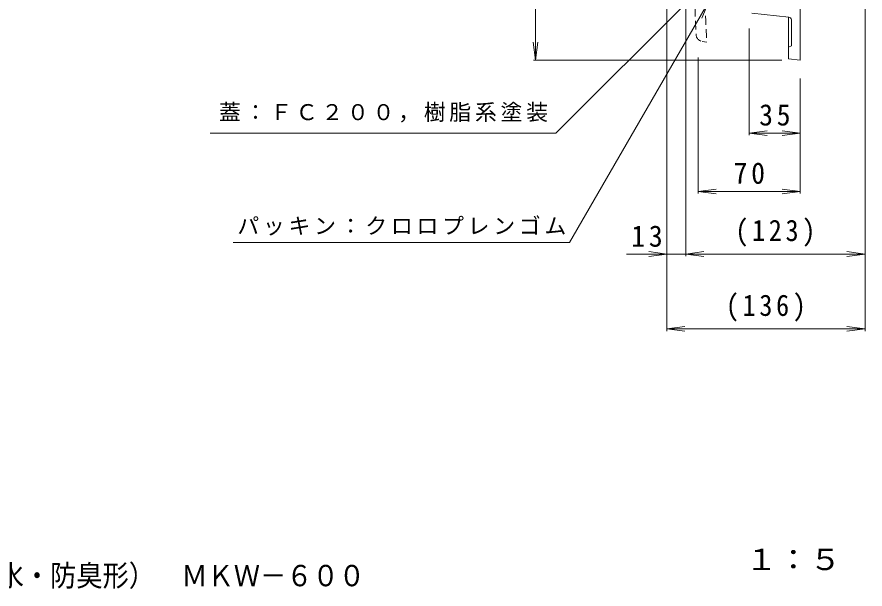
# Model space of a CAD drawing. Units: millimetres, scale not verified. Extents: x -960 to 905, y -685 to 698.
# Drawn here: x -47 to 535, y -685 to -292 of the extents above; entities that cross this region are included whole.
import ezdxf
from ezdxf.enums import TextEntityAlignment as Align

# ---------------------------------------------------------------- set-up
doc = ezdxf.new("R2010")
doc.units = ezdxf.units.MM
doc.header["$LTSCALE"] = 5
doc.linetypes.add('DASHED1', pattern=[1.8, 1.2, -0.6])
for name, color, linetype, lineweight in [('0-1_躯体', 2, 'Continuous', 18), ('0-2_仕上', 3, 'Continuous', 18), ('0-4_その他', 7, 'Continuous', 18), ('0-5_寸法', 7, 'Continuous', 18)]:
    doc.layers.add(name, color=color, linetype=linetype, lineweight=lineweight)
doc.layers.add('F-5_F-5ﾚｲﾔ', color=2, linetype='Continuous')
doc.styles.add('ＭＳ ゴシック', font='')
doc.styles.get('ＭＳ ゴシック').set_extended_font_data('MS Gothic')

msp = doc.modelspace()

# ---------------------------------------------------------------- linework, layer by layer
at = {"layer": '0-1_躯体'}
for p, q in [((490.162, -322.23), (490.162, -159.347)), ((456.956, -289.915), (482.368, -292.544)), ((482.162, -321.23), (482.162, -292.523)), ((484.162, -294.533), (484.162, -312.23)), ((482.162, -313.23), (484.162, -312.23)), ((482.162, -321.23), (490.162, -322.23))]:
    msp.add_line(p, q, dxfattribs=at)
msp.add_arc((482.162, -294.533), 2, 0, 84.09386, dxfattribs=at)
at = {"layer": '0-2_仕上', "linetype": 'DASHED1'}
msp.add_line((423.043, -309.305), (426.097, -309.73), dxfattribs=at)
for centre, radius, start, end in [((8815.684, 27.77), 8403.522, 182.07965, 182.26637), ((7599.683, 27.77), 7181.521, 182.55058, 182.69363), ((423.732, -304.353), 5, 182.26637, 262.0874)]:
    msp.add_arc(centre, radius, start, end, dxfattribs=at)
at = {"layer": '0-4_その他'}
for p, q in [((308.662, -322.23), (308.662, 377.77)), ((398.662, 20.27), (398.662, -508.098)), ((534.662, 5.27), (534.662, -508.098)), ((411.662, -53.73), (411.662, -456.71)), ((455.162, -300.426), (455.162, -373.73)), ((308.662, -322.23), (307.031, -309.837)), ((308.662, -322.23), (310.294, -309.837)), ((477.662, -322.23), (307.162, -322.23)), ((420.162, -320.354), (420.162, -413.73)), ((490.162, -334.73), (490.162, -413.73)), ((455.162, -372.23), (467.555, -370.598)), ((455.162, -372.23), (490.162, -372.23)), ((455.162, -372.23), (467.555, -373.861)), ((490.162, -372.23), (477.769, -370.598)), ((490.162, -372.23), (477.769, -373.861)), ((420.162, -412.23), (432.555, -410.598)), ((420.162, -412.23), (490.162, -412.23)), ((420.162, -412.23), (432.555, -413.861)), ((490.162, -412.23), (477.769, -410.598)), ((490.162, -412.23), (477.769, -413.861)), ((398.662, -455.21), (386.269, -453.578)), ((411.662, -455.21), (424.055, -453.578)), ((534.662, -455.21), (522.269, -453.578)), ((411.662, -455.21), (371.006, -455.21)), ((398.662, -455.21), (386.269, -456.842)), ((411.662, -455.21), (424.055, -456.842)), ((411.662, -455.21), (534.662, -455.21)), ((534.662, -455.21), (522.269, -456.842)), ((398.662, -506.598), (411.055, -504.966)), ((534.662, -506.598), (522.269, -504.966)), ((398.662, -506.598), (534.662, -506.598)), ((398.662, -506.598), (411.055, -508.229)), ((534.662, -506.598), (522.269, -508.229))]:
    msp.add_line(p, q, dxfattribs=at)
at = {"layer": '0-5_寸法'}
for p, q in [((417.698, -277.199), (322.668, -372.23)), ((427.412, -281.859), (331.935, -447.23)), ((427.412, -281.859), (422.629, -293.407)), ((322.668, -372.23), (85.401, -372.23)), ((331.935, -447.23), (101.266, -447.23))]:
    msp.add_line(p, q, dxfattribs=at)

# ---------------------------------------------------------------- texts
at = {"layer": '0-4_その他', "color": 2, "char_height": 14.66, "attachment_point": 7, "style": 'ＭＳ ゴシック'}
for s, insert in [('\\T1.27;\\W0.95;35', (462.037, -367.23)), ('\\T1.27;\\W0.95;70', (444.537, -407.23)), ('\\T1.28;\\W0.9;(123)', (445.662, -450.21)), ('\\T1.27;\\W0.95;13', (374.367, -450.454)), ('\\T1.28;\\W0.9;(136)', (439.162, -501.598))]:
    msp.add_mtext(s, dxfattribs=dict(at, insert=insert))
at = {"layer": '0-5_寸法', "char_height": 11, "attachment_point": 7, "style": 'ＭＳ ゴシック'}
for s, insert in [('\\T1.17;蓋：ＦＣ２００，樹脂系塗装', (91.534, -364.925)), ('\\T1.17;パッキン：クロロプレンゴム', (104.101, -442.511))]:
    msp.add_mtext(s, dxfattribs=dict(at, insert=insert))
at = {"layer": 'F-5_F-5ﾚｲﾔ', "style": 'ＭＳ ゴシック'}
for s, width, p in [('１：５', 1.1, (452.5, -676.554)), ('マンホール鉄蓋\u3000水槽用\u3000施錠式\u3000密閉形（防水・防臭形）\u3000ＭＫＷ－６００', 0.9, (-438.208, -687.662))]:
    msp.add_text(s, height=14.66, dxfattribs=dict(at, width=width)).set_placement(p, align=Align.BOTTOM_LEFT)

doc.saveas('drawing.dxf')
